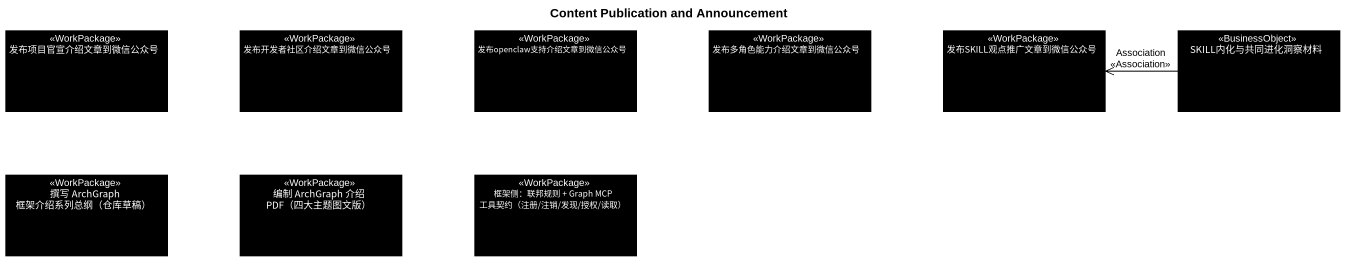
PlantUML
@startuml
title Content Publication and Announcement
hide circle
hide empty members
class 发布项目官宣介绍文章到微信公众号 <<WorkPackage>> #000000
class 发布开发者社区介绍文章到微信公众号 <<WorkPackage>> #000000
class 发布openclaw支持介绍文章到微信公众号 <<WorkPackage>> #000000
class 发布多角色能力介绍文章到微信公众号 <<WorkPackage>> #000000
class 发布SKILL观点推广文章到微信公众号 <<WorkPackage>> #000000
class SKILL内化与共同进化洞察材料 <<BusinessObject>> #000000
class "撰写 ArchGraph 框架介绍系列总纲（仓库草稿）" as 撰写_ArchGraph_框架介绍系列总纲_仓库草稿 <<WorkPackage>> #000000
class "编制 ArchGraph 介绍 PDF（四大主题图文版）" as 编制_ArchGraph_介绍_PDF_四大主题图文版 <<WorkPackage>> #000000
class "框架侧：联邦规则 + Graph MCP 工具契约（注册/注销/发现/授权/读取）" as 框架侧_联邦规则_Graph_MCP_工具契约_注册 <<WorkPackage>> #000000
SKILL内化与共同进化洞察材料 -left-> 发布SKILL观点推广文章到微信公众号 : Association\n<<Association>>
@enduml
